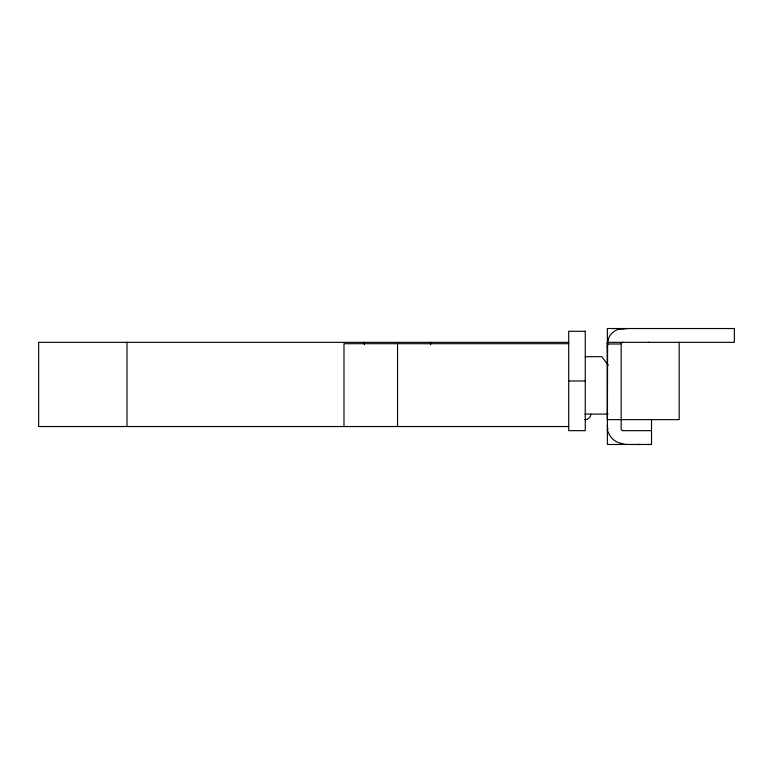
<?xml version="1.0" encoding="UTF-8"?>
<svg xmlns="http://www.w3.org/2000/svg" width="773" height="773" viewBox="0 0 773 773"><rect width="100%" height="100%" fill="white"/><g stroke="black" fill="none" stroke-linecap="round" stroke-linejoin="round"><path stroke-width="1.16" d="M651.533 419.633L651.533 444.475L607.356 444.475L607.607 341.202A15.441 15.199 -44 0 1 608.071 339.627M607.414 419.633L607.356 328.525L734.35 328.525L734.35 342.333L607.356 342.333L607.414 419.633L679.187 419.633L679.187 342.333M607.356 343.917L607.385 343.125M733.838 328.525L734.35 328.525M648.962 342.333L648.218 342.333M568.706 342.333L38.65 342.333L38.65 426.532L568.706 426.532M568.706 343.705L343.985 343.705L343.985 426.532M607.356 343.985L621.163 343.985L621.163 429.015A1.71 1.604 82.5 0 0 622.816 430.638M585.267 356.682L601.838 356.682L608.274 365.339M568.706 380.983L585.267 380.983M584.881 414.106L608.08 414.106M622.816 430.667L651.533 430.667M640.054 444.475L637.058 444.475M647.281 444.475L648.953 444.475M626.681 444.475L622.845 444.089M584.881 419.613L585.267 419.633A5.517 5.517 0 0 0 590.794 414.106M607.936 429.846L607.452 427.034A19.325 19.325 0 0 1 607.356 425.15M430.667 342.333L430.667 344.739M397.544 343.705L397.544 426.532M364.412 342.333L364.412 344.739M126.994 342.333L126.994 426.532M607.356 347.85A19.325 19.325 0 0 1 607.713 344.14M622.709 329.172A19.277 18.823 -43.8 0 1 626.681 328.699M622.767 443.586A15.286 13.286 41 0 1 608.177 431.914M607.646 432.01A15.46 15.46 0 0 1 607.356 429.015M619.473 329.008A15.441 15.199 -44 0 1 622.816 328.612A15.441 15.209 -44.4 0 0 607.501 342.565M621.183 343.705A1.662 1.652 -90 0 1 622.816 342.333M585.267 331.288L568.706 331.288L568.706 430.667L585.267 430.667L585.267 331.288"/></g></svg>
